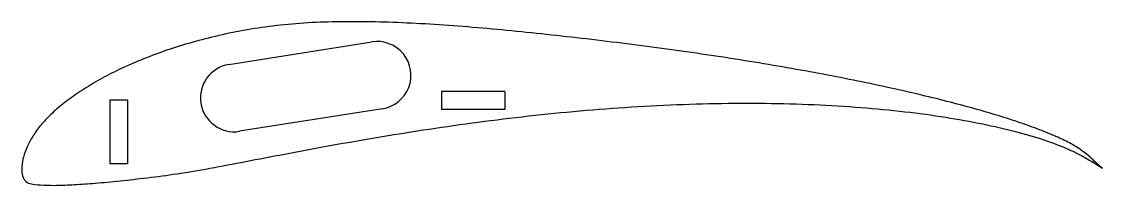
# Model space of a CAD drawing. Header units: millimetres. Extents: x 0 to 213, y -3 to 29.
import ezdxf

# ---------------------------------------------------------------- set-up
doc = ezdxf.new("R2010")
doc.units = ezdxf.units.MM

msp = doc.modelspace()

# ---------------------------------------------------------------- linework, layer by layer
at = {"color": 7, "linetype": 'Continuous', "lineweight": 25}
for p, q in [((40.8, 20.39), (68.96, 24.84)), ((82.64, 15.07), (82.64, 11.57)), ((95.14, 15.07), (82.64, 15.07)), ((95.14, 15.07), (95.14, 11.57)), ((17.33, 13.34), (17.33, 0.84)), ((20.83, 13.34), (17.33, 13.34)), ((20.83, 13.34), (20.83, 0.84)), ((71.03, 11.7), (42.88, 7.26)), ((95.14, 11.57), (82.64, 11.57)), ((20.83, 0.84), (17.33, 0.84))]:
    msp.add_line(p, q, dxfattribs=at)
for centre, start, end in [((69.99, 18.27), 278.973, 98.973), ((41.84, 13.82), 98.973, 278.973)]:
    msp.add_arc(centre, 6.65, start, end, dxfattribs=at)
msp.add_open_spline([(212.8, 0), (212.8, -0.01), (211.98, 0.55), (211.06, 1.1), (208.69, 2.53), (205.47, 4.07), (200.96, 5.75), (195.45, 7.33), (188.99, 8.81), (181.73, 10.1), (173.73, 11.18), (165.1, 12.01), (155.94, 12.55), (146.37, 12.81), (136.5, 12.76), (126.43, 12.43), (116.27, 11.82), (106.13, 10.96), (96.12, 9.87), (86.31, 8.6), (76.82, 7.19), (67.71, 5.69), (59.05, 4.15), (50.92, 2.62), (43.36, 1.18), (36.41, -0.15), (30.02, -1.21), (24.19, -1.96), (18.89, -2.55), (14.17, -2.99), (10.07, -3.26), (6.63, -3.41), (3.9, -3.31), (1.9, -3.22), (0.42, -2.51), (0.02, -1.08), (-0.05, 0.47), (0.3, 2.3), (1.04, 4.29), (2.19, 6.39), (3.75, 8.54), (5.78, 10.69), (8.26, 12.8), (11.18, 14.92), (14.52, 16.99), (18.25, 18.98), (22.38, 20.87), (26.87, 22.62), (31.7, 24.23), (36.85, 25.65), (42.3, 26.87), (48.04, 27.81), (54.08, 28.47), (60.43, 28.79), (67.11, 28.81), (74.1, 28.65), (81.36, 28.26), (88.85, 27.7), (96.53, 27), (104.35, 26.19), (112.24, 25.29), (120.14, 24.33), (127.98, 23.29), (135.71, 22.18), (143.28, 21.01), (150.63, 19.77), (157.74, 18.49), (164.54, 17.16), (171, 15.79), (177.09, 14.41), (182.76, 13.01), (187.99, 11.61), (192.74, 10.22), (196.98, 8.84), (200.71, 7.48), (203.89, 6.17), (206.53, 4.91), (208.65, 3.61), (210.2, 2.32), (211.51, 1.11), (212.1, 0.53), (212.8, 0.01), (212.8, 0)], degree=3, knots=[0, 0, 0, 0, 0.001, 0.004147, 0.009748, 0.018044, 0.028864, 0.041831, 0.056714, 0.073341, 0.091508, 0.111022, 0.131662, 0.153208, 0.175433, 0.19811, 0.221011, 0.243906, 0.266573, 0.28881, 0.310405, 0.331178, 0.350944, 0.369556, 0.386865, 0.402753, 0.417196, 0.43038, 0.442363, 0.453032, 0.462284, 0.470026, 0.476177, 0.48065, 0.483553, 0.486421, 0.489953, 0.494097, 0.498851, 0.504197, 0.510125, 0.516691, 0.524012, 0.532092, 0.540898, 0.550403, 0.560581, 0.571396, 0.582828, 0.59483, 0.607347, 0.620384, 0.633969, 0.6482, 0.663194, 0.678899, 0.695227, 0.712113, 0.729459, 0.747143, 0.76501, 0.782905, 0.800688, 0.818242, 0.835449, 0.852212, 0.86843, 0.884009, 0.898855, 0.912882, 0.926011, 0.938167, 0.94929, 0.959322, 0.968217, 0.975948, 0.982474, 0.987905, 0.992517, 0.996351, 0.99902, 1, 1, 1, 1], dxfattribs=at)

doc.saveas('drawing.dxf')
